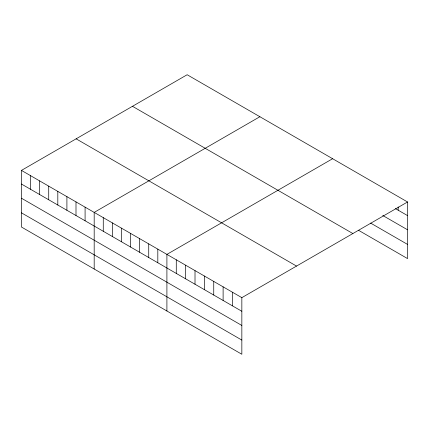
<?xml version="1.0" encoding="UTF-8"?>
<svg xmlns="http://www.w3.org/2000/svg" width="429" height="429" viewBox="0 0 429 429"><rect width="100%" height="100%" fill="white"/><g stroke="black" fill="none" stroke-linecap="round" stroke-linejoin="round"><path stroke-width="0.64" d="M21.45 170.404L241.843 297.651L241.843 354.263L21.45 227.021L21.45 170.404L187.157 74.737L407.55 201.979L407.55 258.596L358.51 230.282M259.888 116.726L94.182 212.398L94.182 269.01M332.614 158.719L166.908 254.386L166.908 310.998M241.843 297.651L407.55 201.979M395.431 208.607L407.55 215.605M382.754 215.476L407.55 229.788M370.635 223.096L407.55 244.407M132.475 106.306L352.869 233.553M76.131 138.835L296.525 266.077M21.45 184.03L241.843 311.272M21.45 198.219L241.843 325.461M21.45 212.832L241.843 340.079M398.182 206.955L398.182 210.194M232.475 292.24L232.475 305.866M223.112 286.835L223.112 300.456M213.744 281.424L213.744 295.05M204.376 276.019L204.376 289.645M195.013 270.608L195.013 284.234M185.644 265.202L185.644 278.829M176.276 259.797L176.276 273.418M157.818 249.136L157.818 262.762M148.729 243.887L148.729 257.513M139.634 238.642L139.634 252.263M130.545 233.392L130.545 247.018M121.455 228.142L121.455 241.768M112.36 222.892L112.36 236.518M103.271 217.648L103.271 231.269M85.087 207.148L85.087 220.774M75.997 201.898L75.997 215.524M66.908 196.648L66.908 210.274M57.813 191.404L57.813 205.024M48.724 186.154L48.724 199.775M39.634 180.904L39.634 194.53M30.539 175.654L30.539 189.28"/></g></svg>
